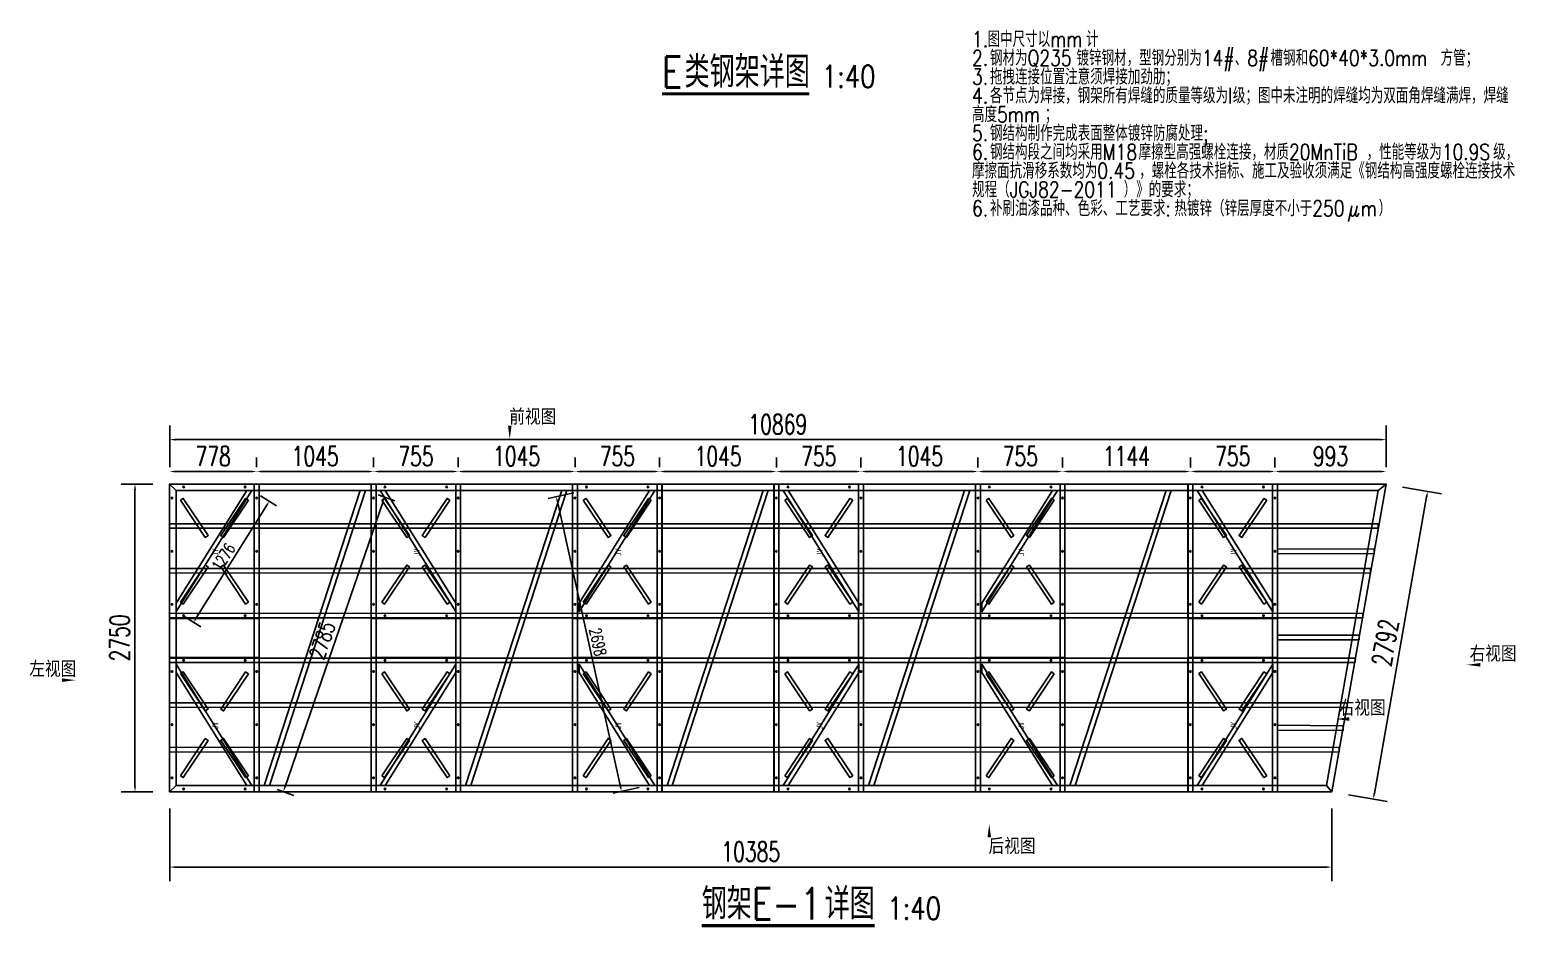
# Model space of a CAD drawing. Header units: millimetres. Extents: x -1471591 to 944464, y -468930 to 547002.
# Drawn here: x -980583 to -967309, y -29343 to -21322 of the extents above; entities that cross this region are included whole.
import ezdxf

# ---------------------------------------------------------------- set-up
doc = ezdxf.new("R2010")
doc.units = ezdxf.units.MM
doc.header["$LTSCALE"] = 10
doc.header["$PDMODE"] = 35
for name, color, linetype in [('DIM_SYMB', 3, 'Continuous'), ('PUB_TEXT', 7, 'Continuous'), ('W-FLOAT_BOWL浮筒', 253, 'Continuous'), ('W-STEEL_FRAME钢架', 3, 'Continuous'), ('W-STEEL_KEEL钢龙骨', 5, 'Continuous')]:
    doc.layers.add(name, color=color, linetype=linetype)
doc.styles.add('_TCH_DIM', font='SIMPLEX.shx', dxfattribs={"bigfont": 'hztxt.shx'})
doc.styles.get("Standard").update_dxf_attribs({"font": 'simplex.shx', "width": 0.8, "bigfont": 'hztxt.shx'})
doc.styles.add('STANDARD_T3', font='simplex.shx', dxfattribs={"width": 0.7, "bigfont": 'hztxt.shx'})
doc.styles.add('黑体', font='simhei.ttf', dxfattribs={"width": 0.8})
doc.dimstyles.new('W&&30', dxfattribs={"dimtxt": 105, "dimasz": 30, "dimexe": 75, "dimexo": 90, "dimgap": 30, "dimtad": 1, "dimdec": 0, "dimzin": 0, "dimdsep": 46, "dimtxsty": 'STANDARD_T3', "dimcen": 0.09, "dimclrd": 1, "dimclre": 1, "dimclrt": 7, "dimazin": 2, "dimtfac": 1, "dimtdec": 0, "dimtix": 1, "dimtmove": 2, "dimatfit": 3, "dimfxl": 0, "dimtolj": 1, "dimtzin": 0, "dimarcsym": 0})
doc.dimstyles.new('W&&40', dxfattribs={"dimtxt": 140, "dimasz": 40, "dimexe": 100, "dimexo": 120, "dimgap": 40, "dimtad": 1, "dimdec": 0, "dimzin": 0, "dimdsep": 46, "dimtxsty": 'STANDARD_T3', "dimcen": 0.09, "dimclrd": 1, "dimclre": 1, "dimclrt": 7, "dimazin": 2, "dimtfac": 1, "dimtdec": 0, "dimtix": 1, "dimtmove": 2, "dimatfit": 3, "dimfxl": 0, "dimtolj": 1, "dimtzin": 0, "dimarcsym": 0})
doc.dimstyles.new('W&&50', dxfattribs={"dimtxt": 175, "dimasz": 50, "dimexe": 125, "dimexo": 150, "dimgap": 50, "dimtad": 1, "dimdec": 0, "dimzin": 0, "dimdsep": 46, "dimtxsty": 'STANDARD_T3', "dimcen": 0.09, "dimclrd": 1, "dimclre": 1, "dimclrt": 7, "dimazin": 2, "dimtfac": 1, "dimtdec": 0, "dimtix": 1, "dimtmove": 2, "dimatfit": 3, "dimfxl": 0, "dimtolj": 1, "dimtzin": 0, "dimarcsym": 0})

# ---------------------------------------------------------------- blocks, each defined once
blk = doc.blocks.new('*D431')
at = {"color": 1, "lineweight": -2, "transparency": 16777216}
for p, q in [((-977470, -25479), (-977319, -25531)), ((-978304, -28095), (-977426, -25537)), ((-978373, -28113), (-978222, -28165))]:
    blk.add_line(p, q, dxfattribs=at)
at = {"color": 1, "transparency": 16777216}
for points in [[(-977432, -25535), (-977420, -25539), (-977413, -25499)], [(-978310, -28093), (-978297, -28097), (-978317, -28133)]]:
    blk.add_solid(points, dxfattribs=at)
at = {"layer": 'Defpoints', "color": 0, "transparency": 16777216}
for p in [(-977583, -25441), (-977413, -25499), (-978487, -28075)]:
    blk.add_point(p, dxfattribs=at)
at = {"color": 7, "transparency": 16777216, "insert": (-977969, -26780), "char_height": 140, "attachment_point": 5, "rotation": 71.0668, "style": 'STANDARD_T3'}
blk.add_mtext('\\A1;2785', dxfattribs=at)
blk = doc.blocks.new('*D432')
at = {"color": 1, "lineweight": -2, "transparency": 16777216}
for p, q in [((-979103, -26594), (-978459, -25563)), ((-978522, -25488), (-978379, -25577)), ((-979198, -26570), (-979055, -26659))]:
    blk.add_line(p, q, dxfattribs=at)
at = {"color": 1, "transparency": 16777216}
for points in [[(-978463, -25560), (-978454, -25565), (-978443, -25537)], [(-979107, -26591), (-979099, -26597), (-979119, -26619)]]:
    blk.add_solid(points, dxfattribs=at)
at = {"layer": 'Defpoints', "color": 0, "transparency": 16777216}
for p in [(-978598, -25440), (-978443, -25537), (-979274, -26522)]:
    blk.add_point(p, dxfattribs=at)
at = {"color": 7, "transparency": 16777216, "insert": (-978851, -26035), "char_height": 105, "attachment_point": 5, "rotation": 57.993, "style": 'STANDARD_T3'}
blk.add_mtext('\\A1;1276', dxfattribs=at)
blk = doc.blocks.new('*D433')
at = {"color": 1, "lineweight": -2, "transparency": 16777216}
for p, q in [((-975720, -25460), (-975951, -25511)), ((-975871, -25524), (-975301, -28100)), ((-975137, -28094), (-975368, -28145))]:
    blk.add_line(p, q, dxfattribs=at)
at = {"color": 1, "transparency": 16777216}
for points in [[(-975866, -25523), (-975876, -25525), (-975877, -25495)], [(-975297, -28098), (-975306, -28101), (-975295, -28129)]]:
    blk.add_solid(points, dxfattribs=at)
at = {"layer": 'Defpoints', "color": 0, "transparency": 16777216}
for p in [(-975632, -25441), (-975295, -28129), (-975049, -28075)]:
    blk.add_point(p, dxfattribs=at)
at = {"color": 7, "transparency": 16777216, "insert": (-975506, -26794), "char_height": 105, "attachment_point": 5, "rotation": 282.4694, "style": 'STANDARD_T3'}
blk.add_mtext('\\A1;2698', dxfattribs=at)
blk = doc.blocks.new('*D1303')
at = {"color": 1, "lineweight": -2, "transparency": 16777216}
for p, q in [((-979332, -25232), (-979332, -24860)), ((-968463, -25232), (-968463, -24860)), ((-979282, -24985), (-968513, -24985))]:
    blk.add_line(p, q, dxfattribs=at)
at = {"color": 1, "transparency": 16777216}
for points in [[(-979282, -24977), (-979282, -24994), (-979332, -24985)], [(-968513, -24977), (-968513, -24994), (-968463, -24985)]]:
    blk.add_solid(points, dxfattribs=at)
at = {"layer": 'Defpoints', "color": 0, "transparency": 16777216}
for p in [(-968463, -24985), (-979332, -25382), (-968463, -25382)]:
    blk.add_point(p, dxfattribs=at)
at = {"color": 7, "transparency": 16777216, "insert": (-973898, -24848), "char_height": 175, "attachment_point": 5, "style": 'STANDARD_T3'}
blk.add_mtext('\\A1;10869', dxfattribs=at)
blk = doc.blocks.new('*D1304')
at = {"color": 1, "lineweight": -2, "transparency": 16777216}
for p, q in [((-979482, -25382), (-979767, -25382)), ((-979642, -28083), (-979642, -25432)), ((-979482, -28133), (-979767, -28133))]:
    blk.add_line(p, q, dxfattribs=at)
at = {"color": 1, "transparency": 16777216}
for points in [[(-979650, -25432), (-979633, -25432), (-979642, -25382)], [(-979650, -28083), (-979633, -28083), (-979642, -28133)]]:
    blk.add_solid(points, dxfattribs=at)
at = {"layer": 'Defpoints', "color": 0, "transparency": 16777216}
for p in [(-979642, -25382), (-979332, -25382), (-979332, -28133)]:
    blk.add_point(p, dxfattribs=at)
at = {"color": 7, "transparency": 16777216, "insert": (-979779, -26757), "char_height": 175, "attachment_point": 5, "rotation": 90, "style": 'STANDARD_T3'}
blk.add_mtext('\\A1;2750', dxfattribs=at)
blk = doc.blocks.new('*D1305')
at = {"color": 1, "lineweight": -2, "transparency": 16777216}
for p, q in [((-979332, -25232), (-979332, -25145)), ((-978555, -25232), (-978555, -25145)), ((-979282, -25270), (-978605, -25270))]:
    blk.add_line(p, q, dxfattribs=at)
at = {"color": 1, "transparency": 16777216}
for points in [[(-979282, -25262), (-979282, -25279), (-979332, -25270)], [(-978605, -25262), (-978605, -25279), (-978555, -25270)]]:
    blk.add_solid(points, dxfattribs=at)
at = {"layer": 'Defpoints', "color": 0, "transparency": 16777216}
for p in [(-978555, -25270), (-979332, -25382), (-978555, -25382)]:
    blk.add_point(p, dxfattribs=at)
at = {"color": 7, "transparency": 16777216, "insert": (-978944, -25133), "char_height": 175, "attachment_point": 5, "style": 'STANDARD_T3'}
blk.add_mtext('\\A1;778', dxfattribs=at)
blk = doc.blocks.new('*D1306')
at = {"color": 1, "lineweight": -2, "transparency": 16777216}
for p, q in [((-978555, -25232), (-978555, -25145)), ((-977510, -25232), (-977510, -25145)), ((-978505, -25270), (-977560, -25270))]:
    blk.add_line(p, q, dxfattribs=at)
at = {"color": 1, "transparency": 16777216}
for points in [[(-978505, -25262), (-978505, -25279), (-978555, -25270)], [(-977560, -25262), (-977560, -25279), (-977510, -25270)]]:
    blk.add_solid(points, dxfattribs=at)
at = {"layer": 'Defpoints', "color": 0, "transparency": 16777216}
for p in [(-977510, -25270), (-978555, -25382), (-977510, -25382)]:
    blk.add_point(p, dxfattribs=at)
at = {"color": 7, "transparency": 16777216, "insert": (-978032, -25133), "char_height": 175, "attachment_point": 5, "style": 'STANDARD_T3'}
blk.add_mtext('\\A1;1045', dxfattribs=at)
blk = doc.blocks.new('*D1307')
at = {"color": 1, "lineweight": -2, "transparency": 16777216}
for p, q in [((-977510, -25232), (-977510, -25145)), ((-976755, -25232), (-976755, -25145)), ((-977460, -25270), (-976805, -25270))]:
    blk.add_line(p, q, dxfattribs=at)
at = {"color": 1, "transparency": 16777216}
for points in [[(-977460, -25262), (-977460, -25279), (-977510, -25270)], [(-976805, -25262), (-976805, -25279), (-976755, -25270)]]:
    blk.add_solid(points, dxfattribs=at)
at = {"layer": 'Defpoints', "color": 0, "transparency": 16777216}
for p in [(-976755, -25270), (-977510, -25382), (-976755, -25382)]:
    blk.add_point(p, dxfattribs=at)
at = {"color": 7, "transparency": 16777216, "insert": (-977132, -25133), "char_height": 175, "attachment_point": 5, "style": 'STANDARD_T3'}
blk.add_mtext('\\A1;755', dxfattribs=at)
blk = doc.blocks.new('*D1308')
at = {"color": 1, "lineweight": -2, "transparency": 16777216}
for p, q in [((-976755, -25232), (-976755, -25145)), ((-975710, -25232), (-975710, -25145)), ((-976705, -25270), (-975760, -25270))]:
    blk.add_line(p, q, dxfattribs=at)
at = {"color": 1, "transparency": 16777216}
for points in [[(-976705, -25262), (-976705, -25279), (-976755, -25270)], [(-975760, -25262), (-975760, -25279), (-975710, -25270)]]:
    blk.add_solid(points, dxfattribs=at)
at = {"layer": 'Defpoints', "color": 0, "transparency": 16777216}
for p in [(-975710, -25270), (-976755, -25382), (-975710, -25382)]:
    blk.add_point(p, dxfattribs=at)
at = {"color": 7, "transparency": 16777216, "insert": (-976232, -25133), "char_height": 175, "attachment_point": 5, "style": 'STANDARD_T3'}
blk.add_mtext('\\A1;1045', dxfattribs=at)
blk = doc.blocks.new('*D1309')
at = {"color": 1, "lineweight": -2, "transparency": 16777216}
for p, q in [((-975710, -25232), (-975710, -25145)), ((-974955, -25232), (-974955, -25145)), ((-975660, -25270), (-975005, -25270))]:
    blk.add_line(p, q, dxfattribs=at)
at = {"color": 1, "transparency": 16777216}
for points in [[(-975660, -25262), (-975660, -25279), (-975710, -25270)], [(-975005, -25262), (-975005, -25279), (-974955, -25270)]]:
    blk.add_solid(points, dxfattribs=at)
at = {"layer": 'Defpoints', "color": 0, "transparency": 16777216}
for p in [(-974955, -25270), (-975710, -25382), (-974955, -25382)]:
    blk.add_point(p, dxfattribs=at)
at = {"color": 7, "transparency": 16777216, "insert": (-975332, -25133), "char_height": 175, "attachment_point": 5, "style": 'STANDARD_T3'}
blk.add_mtext('\\A1;755', dxfattribs=at)
blk = doc.blocks.new('*D1310')
at = {"color": 1, "lineweight": -2, "transparency": 16777216}
for p, q in [((-974955, -25232), (-974955, -25145)), ((-973910, -25232), (-973910, -25145)), ((-974905, -25270), (-973960, -25270))]:
    blk.add_line(p, q, dxfattribs=at)
at = {"color": 1, "transparency": 16777216}
for points in [[(-974905, -25262), (-974905, -25279), (-974955, -25270)], [(-973960, -25262), (-973960, -25279), (-973910, -25270)]]:
    blk.add_solid(points, dxfattribs=at)
at = {"layer": 'Defpoints', "color": 0, "transparency": 16777216}
for p in [(-973910, -25270), (-974955, -25382), (-973910, -25382)]:
    blk.add_point(p, dxfattribs=at)
at = {"color": 7, "transparency": 16777216, "insert": (-974432, -25133), "char_height": 175, "attachment_point": 5, "style": 'STANDARD_T3'}
blk.add_mtext('\\A1;1045', dxfattribs=at)
blk = doc.blocks.new('*D1311')
at = {"color": 1, "lineweight": -2, "transparency": 16777216}
for p, q in [((-973910, -25233), (-973910, -25145)), ((-973155, -25233), (-973155, -25145)), ((-973860, -25270), (-973205, -25270))]:
    blk.add_line(p, q, dxfattribs=at)
at = {"color": 1, "transparency": 16777216}
for points in [[(-973860, -25262), (-973860, -25279), (-973910, -25270)], [(-973205, -25262), (-973205, -25279), (-973155, -25270)]]:
    blk.add_solid(points, dxfattribs=at)
at = {"layer": 'Defpoints', "color": 0, "transparency": 16777216}
for p in [(-973155, -25270), (-973910, -25383), (-973155, -25383)]:
    blk.add_point(p, dxfattribs=at)
at = {"color": 7, "transparency": 16777216, "insert": (-973532, -25133), "char_height": 175, "attachment_point": 5, "style": 'STANDARD_T3'}
blk.add_mtext('\\A1;755', dxfattribs=at)
blk = doc.blocks.new('*D1312')
at = {"color": 1, "lineweight": -2, "transparency": 16777216}
for p, q in [((-973155, -25233), (-973155, -25145)), ((-972110, -25233), (-972110, -25145)), ((-973105, -25270), (-972160, -25270))]:
    blk.add_line(p, q, dxfattribs=at)
at = {"color": 1, "transparency": 16777216}
for points in [[(-973105, -25262), (-973105, -25279), (-973155, -25270)], [(-972160, -25262), (-972160, -25279), (-972110, -25270)]]:
    blk.add_solid(points, dxfattribs=at)
at = {"layer": 'Defpoints', "color": 0, "transparency": 16777216}
for p in [(-972110, -25270), (-973155, -25383), (-972110, -25383)]:
    blk.add_point(p, dxfattribs=at)
at = {"color": 7, "transparency": 16777216, "insert": (-972632, -25133), "char_height": 175, "attachment_point": 5, "style": 'STANDARD_T3'}
blk.add_mtext('\\A1;1045', dxfattribs=at)
blk = doc.blocks.new('*D1313')
at = {"color": 1, "lineweight": -2, "transparency": 16777216}
for p, q in [((-972110, -25233), (-972110, -25145)), ((-971355, -25233), (-971355, -25145)), ((-972060, -25270), (-971405, -25270))]:
    blk.add_line(p, q, dxfattribs=at)
at = {"color": 1, "transparency": 16777216}
for points in [[(-972060, -25262), (-972060, -25279), (-972110, -25270)], [(-971405, -25262), (-971405, -25279), (-971355, -25270)]]:
    blk.add_solid(points, dxfattribs=at)
at = {"layer": 'Defpoints', "color": 0, "transparency": 16777216}
for p in [(-971355, -25270), (-972110, -25383), (-971355, -25383)]:
    blk.add_point(p, dxfattribs=at)
at = {"color": 7, "transparency": 16777216, "insert": (-971732, -25133), "char_height": 175, "attachment_point": 5, "style": 'STANDARD_T3'}
blk.add_mtext('\\A1;755', dxfattribs=at)
blk = doc.blocks.new('*D1314')
at = {"color": 1, "lineweight": -2, "transparency": 16777216}
for p, q in [((-971355, -25233), (-971355, -25145)), ((-970211, -25233), (-970211, -25145)), ((-971305, -25270), (-970261, -25270))]:
    blk.add_line(p, q, dxfattribs=at)
at = {"color": 1, "transparency": 16777216}
for points in [[(-971305, -25262), (-971305, -25279), (-971355, -25270)], [(-970261, -25262), (-970261, -25279), (-970211, -25270)]]:
    blk.add_solid(points, dxfattribs=at)
at = {"layer": 'Defpoints', "color": 0, "transparency": 16777216}
for p in [(-970211, -25270), (-971355, -25383), (-970211, -25383)]:
    blk.add_point(p, dxfattribs=at)
at = {"color": 7, "transparency": 16777216, "insert": (-970783, -25133), "char_height": 175, "attachment_point": 5, "style": 'STANDARD_T3'}
blk.add_mtext('\\A1;1144', dxfattribs=at)
blk = doc.blocks.new('*D1315')
at = {"color": 1, "lineweight": -2, "transparency": 16777216}
for p, q in [((-970211, -25233), (-970211, -25145)), ((-969456, -25233), (-969456, -25145)), ((-970161, -25270), (-969506, -25270))]:
    blk.add_line(p, q, dxfattribs=at)
at = {"color": 1, "transparency": 16777216}
for points in [[(-970161, -25262), (-970161, -25279), (-970211, -25270)], [(-969506, -25262), (-969506, -25279), (-969456, -25270)]]:
    blk.add_solid(points, dxfattribs=at)
at = {"layer": 'Defpoints', "color": 0, "transparency": 16777216}
for p in [(-969456, -25270), (-970211, -25383), (-969456, -25383)]:
    blk.add_point(p, dxfattribs=at)
at = {"color": 7, "transparency": 16777216, "insert": (-969833, -25133), "char_height": 175, "attachment_point": 5, "style": 'STANDARD_T3'}
blk.add_mtext('\\A1;755', dxfattribs=at)
blk = doc.blocks.new('*D1316')
at = {"color": 1, "lineweight": -2, "transparency": 16777216}
for p, q in [((-969456, -25233), (-969456, -25145)), ((-968463, -25232), (-968463, -25145)), ((-969406, -25270), (-968513, -25270))]:
    blk.add_line(p, q, dxfattribs=at)
at = {"color": 1, "transparency": 16777216}
for points in [[(-969406, -25262), (-969406, -25279), (-969456, -25270)], [(-968513, -25262), (-968513, -25279), (-968463, -25270)]]:
    blk.add_solid(points, dxfattribs=at)
at = {"layer": 'Defpoints', "color": 0, "transparency": 16777216}
for p in [(-968463, -25270), (-969456, -25383), (-968463, -25382)]:
    blk.add_point(p, dxfattribs=at)
at = {"color": 7, "transparency": 16777216, "insert": (-968960, -25133), "char_height": 175, "attachment_point": 5, "style": 'STANDARD_T3'}
blk.add_mtext('\\A1;993', dxfattribs=at)
blk = doc.blocks.new('*D1317')
at = {"color": 1, "lineweight": -2, "transparency": 16777216}
for p, q in [((-968316, -25409), (-967969, -25470)), ((-968568, -28149), (-968101, -25497)), ((-968800, -28159), (-968454, -28220))]:
    blk.add_line(p, q, dxfattribs=at)
at = {"color": 1, "transparency": 16777216}
for points in [[(-968109, -25496), (-968093, -25499), (-968093, -25448)], [(-968577, -28147), (-968560, -28150), (-968577, -28198)]]:
    blk.add_solid(points, dxfattribs=at)
at = {"layer": 'Defpoints', "color": 0, "transparency": 16777216}
for p in [(-968463, -25382), (-968093, -25448), (-968948, -28132)]:
    blk.add_point(p, dxfattribs=at)
at = {"color": 7, "transparency": 16777216, "insert": (-968470, -26799), "char_height": 175, "attachment_point": 5, "rotation": 80.0072, "style": 'STANDARD_T3'}
blk.add_mtext('\\A1;2792', dxfattribs=at)
blk = doc.blocks.new('*U1327')
at = {"layer": 'W-STEEL_FRAME钢架', "color": 1}
blk.add_lwpolyline([(452, 1317), (406, 1317), (-452, -1317), (-406, -1317)], close=True, dxfattribs=at)
blk = doc.blocks.new('*U1326')
at = {"color": 0, "linetype": 'ByBlock', "lineweight": -2}
for p in [(0, 0), (1800, 0), (3600, 0), (5400, 0), (7200, 0)]:
    blk.add_blockref('*U1327', p, dxfattribs=at)
blk = doc.blocks.new('$matou$00000186')
for points in [[(-600, 400), (600, 400), (600, -400), (-600, -400)], [(-456, 304), (-472, 279), (-140, 57), (-123, 82)], [(456, 304), (472, 279), (140, 57), (123, 82)], [(-456, -304), (-472, -279), (-140, -57), (-123, -82)], [(456, -304), (472, -279), (140, -57), (123, -82)]]:
    blk.add_lwpolyline(points, close=True)
at = {"color": 1}
for centre in [(-575, 275), (-475, 378), (0, 378), (475, 378), (575, 275), (-575, -275), (-475, -378), (0, -378), (475, -378), (575, -275)]:
    blk.add_circle(centre, 7, dxfattribs=at)
at = {"layer": 'PUB_TEXT', "style": '黑体', "width": 0.8}
blk.add_text('JY', height=52.6, dxfattribs=at).set_placement((-44, -35))
blk = doc.blocks.new('*U1329')
at = {"layer": 'W-FLOAT_BOWL浮筒', "rotation": 90}
blk.add_blockref('$matou$00000186', (0, 0), dxfattribs=at)
blk = doc.blocks.new('*U1328')
at = {"color": 0, "linetype": 'ByBlock', "lineweight": -2}
for p in [(0, 1550), (1800, 1550), (3600, 1550), (5400, 1550), (7200, 1550), (0, 0), (1800, 0), (3600, 0), (5400, 0), (7200, 0)]:
    blk.add_blockref('*U1329', p, dxfattribs=at)
blk = doc.blocks.new('*U1331')
at = {"layer": 'W-FLOAT_BOWL浮筒', "rotation": 90}
blk.add_blockref('$matou$00000186', (0, 0), dxfattribs=at)
blk = doc.blocks.new('*U1330')
at = {"color": 0, "linetype": 'ByBlock', "lineweight": -2}
for p in [(0, 1550), (0, 0)]:
    blk.add_blockref('*U1331', p, dxfattribs=at)
blk = doc.blocks.new('E-1')
blk.add_lwpolyline([(-974715, -157658), (-964330, -157658), (-963846, -154908), (-974715, -154908), (-974715, -157658)])
at = {"layer": 'W-STEEL_FRAME钢架'}
for points in [[(-974657, -154966), (-974715, -154908), (-974715, -157658), (-974657, -157600)], [(-974657, -154966), (-963915, -154966), (-963846, -154908), (-974715, -154908)], [(-963915, -154966), (-963846, -154908), (-964330, -157658), (-964379, -157600)], [(-974657, -157600), (-964379, -157600), (-964330, -157658), (-974715, -157658)]]:
    blk.add_lwpolyline(points, close=True, dxfattribs=at)
at = {"layer": 'W-STEEL_FRAME钢架', "color": 1}
for points in [[(-973916, -154908), (-973959, -154908), (-973959, -157658), (-973916, -157658)], [(-972871, -154908), (-972914, -154908), (-972914, -157658), (-972871, -157658)], [(-972116, -154908), (-972159, -154908), (-972159, -157658), (-972116, -157658)], [(-971071, -154908), (-971114, -154908), (-971114, -157658), (-971071, -157658)], [(-970316, -154908), (-970359, -154908), (-970359, -157658), (-970316, -157658)], [(-969271, -154908), (-969314, -154908), (-969314, -157658), (-969271, -157658)], [(-968516, -154908), (-968559, -154908), (-968559, -157658), (-968516, -157658)], [(-967471, -154908), (-967514, -154908), (-967514, -157658), (-967471, -157658)], [(-966716, -154908), (-966759, -154908), (-966759, -157658), (-966716, -157658)], [(-965572, -154908), (-965615, -154908), (-965615, -157658), (-965572, -157658)], [(-964860, -154908), (-964817, -154908), (-964817, -157658), (-964860, -157658)], [(-964816, -155486), (-963952, -155488), (-963952, -155531), (-964816, -155529)], [(-964817, -156257), (-964087, -156257), (-964087, -156300), (-964817, -156300)], [(-964817, -157063), (-964230, -157067), (-964230, -157110), (-964817, -157106)]]:
    blk.add_lwpolyline(points, close=True, dxfattribs=at)
at = {"layer": 'W-STEEL_FRAME钢架', "color": 6}
for points in [[(-974026, -154966), (-973981, -154966), (-974657, -156047), (-974657, -155973)], [(-972788, -154966), (-972833, -154966), (-972157, -156047), (-972157, -155973)], [(-970426, -154966), (-970381, -154966), (-971057, -156048), (-971057, -155973)], [(-969188, -154966), (-969233, -154966), (-968557, -156048), (-968557, -155973)], [(-966826, -154966), (-966781, -154966), (-967457, -156048), (-967457, -155973)], [(-965489, -154966), (-965534, -154966), (-964858, -156048), (-964858, -155973)], [(-974026, -157600), (-973981, -157600), (-974657, -156518), (-974657, -156593)], [(-972788, -157600), (-972833, -157600), (-972157, -156518), (-972157, -156593)], [(-970426, -157600), (-970381, -157600), (-971057, -156518), (-971057, -156593)], [(-969188, -157600), (-969233, -157600), (-968557, -156518), (-968557, -156593)], [(-966826, -157600), (-966781, -157600), (-967457, -156518), (-967457, -156593)], [(-965489, -157600), (-965534, -157600), (-964858, -156518), (-964858, -156593)]]:
    blk.add_lwpolyline(points, close=True, dxfattribs=at)
at = {"layer": 'W-STEEL_KEEL钢龙骨'}
for points in [[(-974715, -155263), (-963915, -155263), (-963915, -155303), (-974715, -155303)], [(-974715, -155663), (-963986, -155662), (-963986, -155702), (-974715, -155703)], [(-974715, -156063), (-964053, -156062), (-964053, -156102), (-974715, -156103)], [(-974715, -156463), (-964123, -156462), (-964123, -156502), (-974715, -156503)], [(-974715, -156863), (-964194, -156862), (-964194, -156902), (-974715, -156903)], [(-974715, -157263), (-964264, -157260), (-964264, -157300), (-974715, -157303)]]:
    blk.add_lwpolyline(points, close=True, dxfattribs=at)
for name, p, rotation in [('*U1328', (-974315, -157058), 359.9995086652789), ('*U1330', (-965216, -157058), 359.9995086652789), ('*U1326', (-973418, -156283), 359.9995086507245)]:
    blk.add_blockref(name, p, dxfattribs=dict(rotation=rotation))
blk = doc.blocks.new('*D2047')
at = {"color": 1, "lineweight": -2, "transparency": 16777216}
for p, q in [((-979332, -28283), (-979332, -28930)), ((-968947, -28282), (-968947, -28930)), ((-979282, -28805), (-968997, -28805))]:
    blk.add_line(p, q, dxfattribs=at)
at = {"color": 1, "transparency": 16777216}
for points in [[(-979282, -28797), (-979282, -28813), (-979332, -28805)], [(-968997, -28797), (-968997, -28813), (-968947, -28805)]]:
    blk.add_solid(points, dxfattribs=at)
at = {"layer": 'Defpoints', "color": 0, "transparency": 16777216}
for p in [(-979332, -28133), (-968947, -28132), (-968947, -28805)]:
    blk.add_point(p, dxfattribs=at)
at = {"color": 7, "transparency": 16777216, "insert": (-974140, -28668), "char_height": 175, "attachment_point": 5, "style": 'STANDARD_T3'}
blk.add_mtext('\\A1;10385', dxfattribs=at)

msp = doc.modelspace()

# ---------------------------------------------------------------- linework, layer by layer
at = {"layer": 'DIM_SYMB', "const_width": 28}
for points in [[(-974934.2, -21895.9), (-973617.2, -21895.9)], [(-974578.6, -29329.2), (-973032.4, -29329.2)]]:
    msp.add_lwpolyline(points, dxfattribs=at)
at = {"layer": 'DIM_SYMB'}
for points in [[(-976293.2, -24665.5, 0, 0, 0), (-976293.2, -24981.5, 0, 32, 0), (-976293.2, -24861.5, 0, 0, 0)], [(-967426.1, -26997.8, 0, 0, 0), (-967742.1, -26997.8, 0, 32, 0), (-967622.1, -26997.8, 0, 0, 0)], [(-980490.7, -27134.6, 0, 0, 0), (-980174.7, -27134.6, 0, 32, 0), (-980294.7, -27134.6, 0, 0, 0)], [(-968595.8, -27481.8, 0, 0, 0), (-968911.8, -27481.8, 0, 32, 0), (-968791.8, -27481.8, 0, 0, 0)], [(-972008.7, -28735.5, 0, 0, 0), (-972008.7, -28419.6, 0, 32, 0), (-972008.7, -28539.6, 0, 0, 0)]]:
    msp.add_lwpolyline(points, format="xyseb", dxfattribs=at)
at = {"layer": 'W-STEEL_FRAME钢架'}
msp.add_lwpolyline([(-979332.4, -28132.5), (-968947.8, -28131.9), (-968463.4, -25382.5), (-979332.4, -25382.5)], close=True, dxfattribs=at)

# ---------------------------------------------------------------- block references
msp.add_blockref('E-1', (-4617.5, 129525.3))

# ---------------------------------------------------------------- texts
at = {"layer": 'PUB_TEXT', "width": 0.8}
for s, p in [('1.', (-972162.8, -21476.5)), ('图中尺寸以', (-972024.1, -21476.5)), ('计', (-971144.1, -21476.5)), ('钢材为', (-972002.8, -21644.5)), ('mm', (-971464.1, -21476.5)), ('镀锌钢材，型钢分别为', (-971229.5, -21644.5)), ('14#', (-970109.5, -21644.5)), ('8#', (-969704.1, -21644.5)), ('槽钢和', (-969496.1, -21644.5)), ('方管；', (-967976.1, -21644.5)), ('2.', (-972162.8, -21644.5)), ('Q235', (-971666.8, -21644.5)), ('、', (-969816.1, -21644.5)), ('60*40*3.0mm', (-969160.1, -21644.5)), ('3.', (-972162.8, -21812.5)), ('拖拽连接位置注意须焊接加劲肋；', (-972002.8, -21812.5)), ('4.', (-972162.8, -21980.5)), ('各节点为焊接，钢架所有焊缝的质量等级为', (-972002.8, -21980.5)), ('I', (-969874.8, -21980.5)), ('级；图中未注明的焊缝均为双面角焊缝满焊，焊缝', (-969832.1, -21980.5)), ('高度', (-972162.8, -22148.5)), ('5mm', (-971938.8, -22148.5)), ('；', (-971512.1, -22148.5)), ('钢结构制作完成表面整体镀锌防腐处理', (-972002.8, -22316.5)), ('5.', (-972162.8, -22316.5)), (';', (-970098.8, -22316.5)), ('6.', (-972162.8, -22484.5)), ('钢结构段之间均采用', (-972002.8, -22484.5)), ('M18', (-970994.8, -22484.5)), ('摩擦型高强螺栓连接，材质', (-970674.8, -22484.5)), ('20MnTiB', (-969330.8, -22484.5)), ('，性能等级为', (-968637.5, -22484.5)), ('10.9S', (-967965.5, -22484.5)), ('级，', (-967506.8, -22484.5)), ('摩擦面抗滑移系数均为', (-972162.8, -22652.5)), ('0.45', (-971042.8, -22652.5)), ('，螺栓各技术指标、施工及验收须满足《钢结构高强度螺栓连接技术', (-970669.5, -22652.5)), ('规程（', (-972162.8, -22820.5)), ('JGJ82-2011', (-971826.8, -22820.5)), ('）》的要求；', (-970808.1, -22820.5)), ('热镀锌（锌层厚度不小于', (-970354.8, -22988.5)), ('）', (-968529.9, -22988.5)), ('6.', (-972162.8, -22988.5)), ('补刷油漆品种、色彩、工艺要求', (-972002.8, -22988.5)), (':', (-970434.8, -22988.5)), ('250', (-969122.8, -22988.5)), ('μ', (-968802.8, -22988.5)), ('m', (-968689.9, -22988.5))]:
    msp.add_text(s, height=140, dxfattribs=at).set_placement(p)
at = {"layer": 'PUB_TEXT', "color": 7, "width": 0.8}
for s, height, p in [('E', 280, (-974934.2, -21839.9)), ('类钢架详图', 280, (-974731.5, -21839.9)), ('1:40', 200, (-973505.2, -21839.9)), ('钢架', 280, (-974578.6, -29273.2)), ('E-1', 280, (-974130.6, -29273.2)), ('详图', 280, (-973479.9, -29273.2)), ('1:40', 200, (-972920.4, -29273.2))]:
    msp.add_text(s, height=height, dxfattribs=at).set_placement(p)
at = {"layer": 'PUB_TEXT', "color": 7, "style": '_TCH_DIM'}
for s, p in [('前视图', (-976297.7, -24852.1)), ('右视图', (-967717.1, -26969.4)), ('左视图', (-980586.7, -27106.2)), ('右视图', (-968886.8, -27453.4)), ('后视图', (-972015.4, -28689))]:
    msp.add_text(s, height=140, dxfattribs=at).set_placement(p)

# ---------------------------------------------------------------- dimensions: what is measured, and where the dimension line sits
for base, p1, p2, picture, middle in [((-968463.4, -24985.3), (-979332.4, -25382.4), (-968463.4, -25382.5), '*D1303', (-973897.9, -24847.8)), ((-978554.8826, -25270.3599), (-979332.3949, -25382.4472), (-978554.8826, -25382.4539), '*D1305', (-978943.6387, -25132.8599)), ((-977509.9, -25270.4), (-978554.9, -25382.5), (-977509.9, -25382.5), '*D1306', (-978032.4, -25132.9)), ((-976754.9, -25270.4), (-977509.9, -25382.5), (-976754.9, -25382.5), '*D1307', (-977132.4, -25132.9)), ((-975709.9, -25270.4), (-976754.9, -25382.5), (-975709.9, -25382.5), '*D1308', (-976232.4, -25132.9)), ((-974954.9, -25270.4), (-975709.9, -25382.5), (-974954.9, -25382.5), '*D1309', (-975332.4, -25132.9)), ((-973909.9, -25270.4), (-974954.9, -25382.5), (-973909.9, -25382.5), '*D1310', (-974432.4, -25132.9)), ((-973154.9, -25270.4), (-973909.9, -25382.5), (-973154.9, -25382.5), '*D1311', (-973532.4, -25132.9)), ((-972109.9, -25270.4), (-973154.9, -25382.5), (-972109.9, -25382.5), '*D1312', (-972632.4, -25132.9)), ((-971354.9, -25270.4), (-972109.9, -25382.5), (-971354.9, -25382.5), '*D1313', (-971732.4, -25132.9)), ((-970210.9, -25270.4), (-971354.9, -25382.5), (-970210.9, -25382.5), '*D1314', (-970782.9, -25132.9)), ((-969455.9, -25270.4), (-970210.9, -25382.5), (-969455.9, -25382.5), '*D1315', (-969833.4, -25132.9)), ((-968463.3773, -25270.3599), (-969455.8815, -25382.5311), (-968463.3773, -25382.4918), '*D1316', (-968959.6294, -25132.8599)), ((-968947.3, -28805), (-979332.4, -28132.5), (-968947.3, -28132.5), '*D2047', (-974139.9, -28667.5))]:
    dim = msp.add_linear_dim(base=base, p1=p1, p2=p2, dimstyle='W&&50')
    dim.commit()
    dim.dimension.update_dxf_attribs({"geometry": picture, "text_midpoint": middle})
dim = msp.add_linear_dim(base=(-979641.6, -25382.4), p1=(-979332.4, -28132.5), p2=(-979332.4, -25382.4), angle=90, dimstyle='W&&50')
dim.commit()
dim.dimension.update_dxf_attribs({"geometry": '*D1304', "text_midpoint": (-979779.1, -26757.5)})
for p1, p2, distance, dimstyle, picture, middle in [((-979274.4, -26522.2), (-978598.2, -25440.3), -183.2, 'W&&30', '*D432', (-978850.9, -26034.6)), ((-978487, -28074.5), (-977583.4, -25440.5), -180, 'W&&40', '*D431', (-977969, -26780.2)), ((-975631.8, -25440.5), (-975049.4, -28074.5), -251.5, 'W&&30', '*D433', (-975505.6, -26794)), ((-968947.9, -28132.5), (-968463.4, -25382.5), -376.5, 'W&&50', '*D1317', (-968470.2, -26799))]:
    dim = msp.add_aligned_dim(p1=p1, p2=p2, distance=distance, dimstyle=dimstyle)
    dim.commit()
    dim.dimension.update_dxf_attribs({"geometry": picture, "text_midpoint": middle})

doc.saveas('drawing.dxf')
